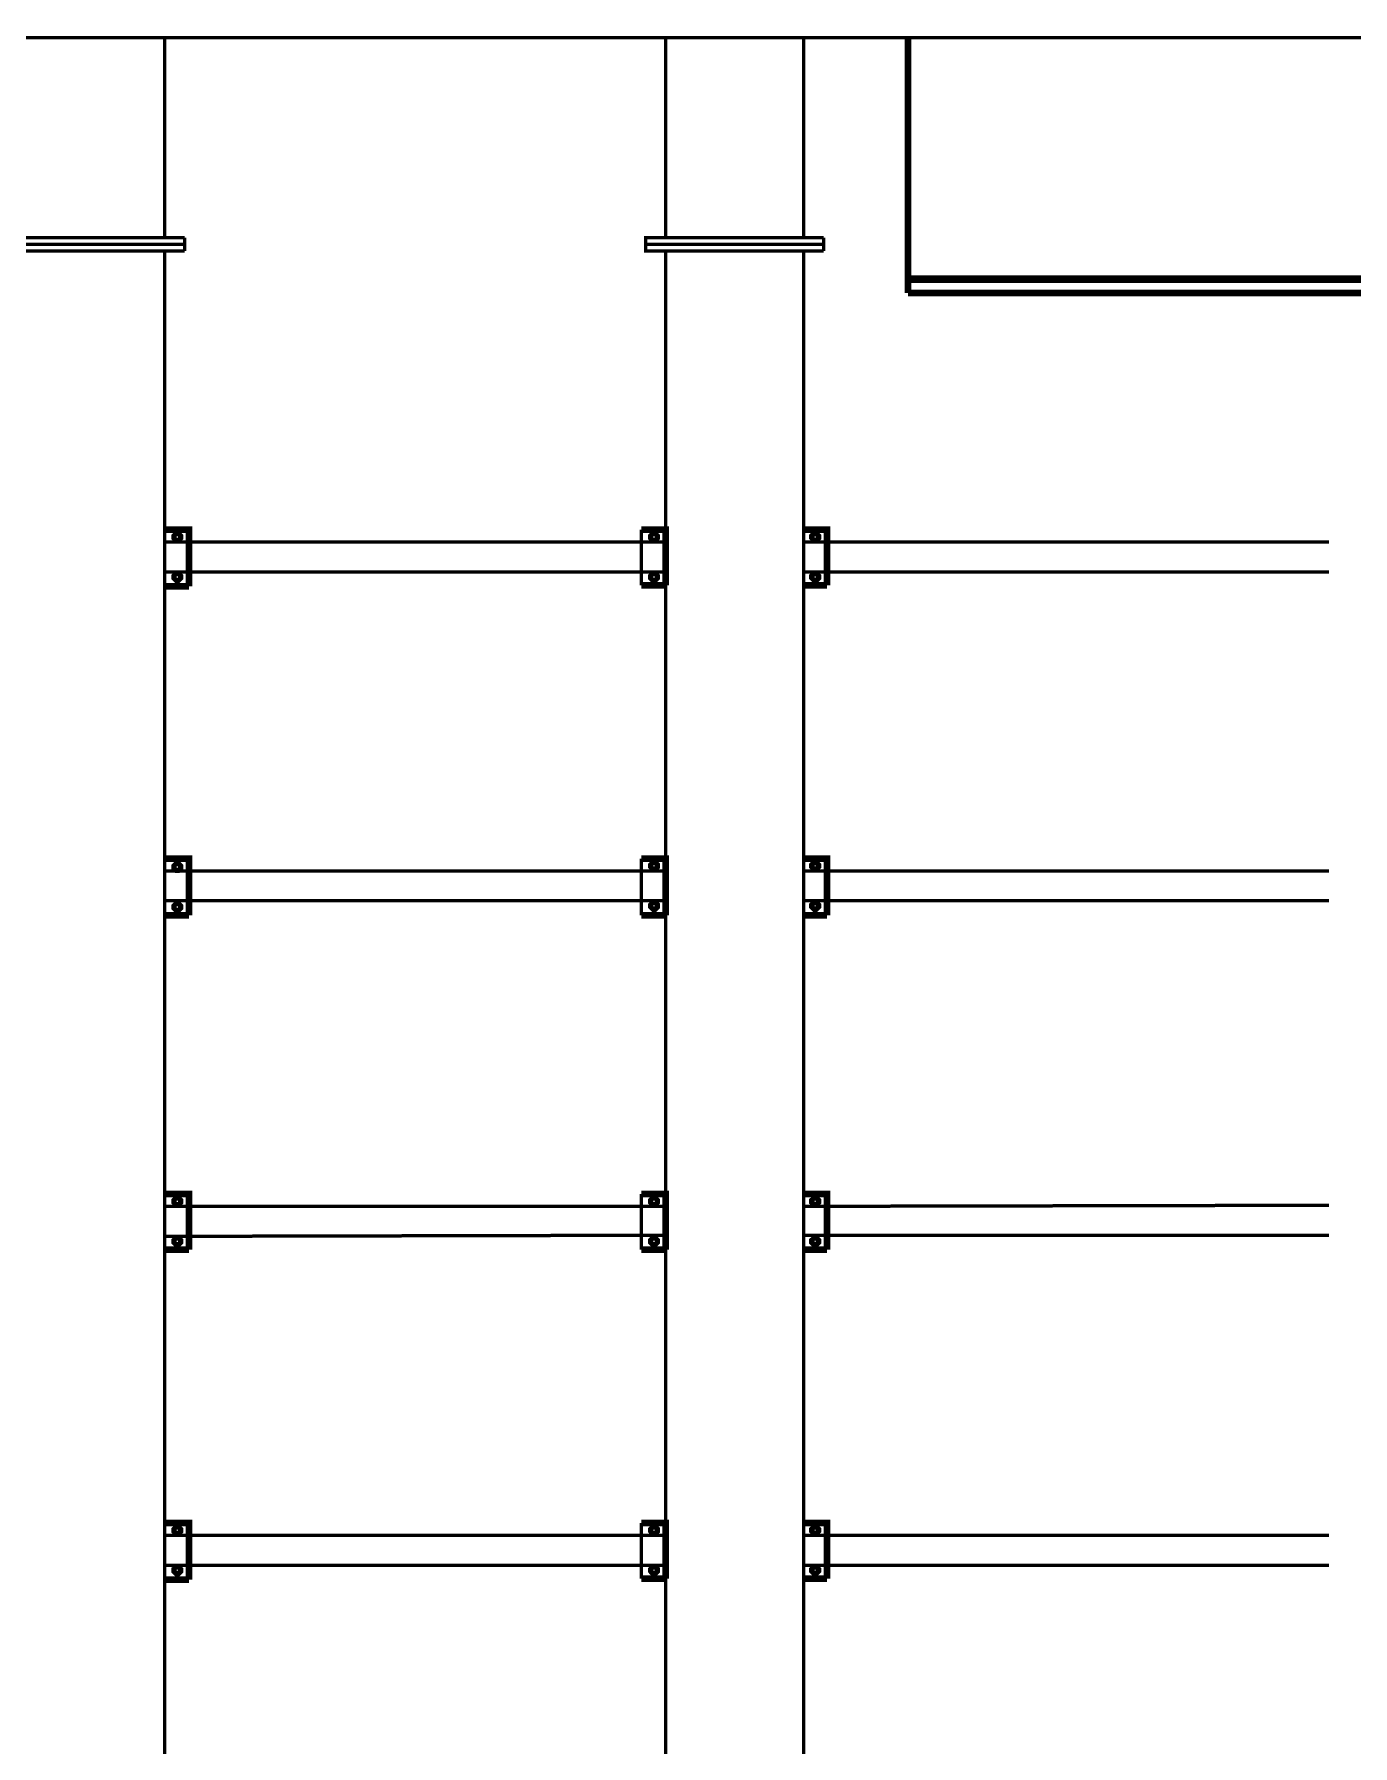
# Model space of a CAD drawing. Extents: x 0.2 to 11.5, y 0.7 to 15.9.
# Drawn here: x 4.9 to 6.878, y 6.632 to 9.199 of the extents above; entities that cross this region are included whole.
import ezdxf

# ---------------------------------------------------------------- set-up
doc = ezdxf.new("R2010")
doc.units = 0
doc.layers.get('0').update_dxf_attribs({"linetype": 'CONTINUOUS'})

msp = doc.modelspace()

# ---------------------------------------------------------------- linework, layer by layer
at = {"color": 4, "const_width": 0.005}
for points in [[(4.28222, 9.19444), (5.86057, 9.19444)], [(5.63889, 9.19444), (8.23557, 9.19444)]]:
    msp.add_lwpolyline(points, dxfattribs=at)
at = {"color": 0}
for points, const_width in [([(5.09554, 9.19444), (5.09554, 8.89442)], 0.005), ([(5.84722, 8.89442), (5.84722, 9.19444)], 0.005), ([(6.05388, 9.19444), (6.05388, 8.89442)], 0.005), ([(6.21056, 9.19444), (6.21056, 8.81108)], 0.01), ([(6.21056, 9.19444), (6.21056, 8.81108)], 0.01), ([(5.09554, 8.87446), (5.09554, 4.94613)], 0.005), ([(5.84722, 4.94613), (5.84722, 8.87446)], 0.005), ([(6.05388, 8.87446), (6.05388, 4.94613)], 0.005), ([(6.21056, 8.83279), (8.0389, 8.83279)], 0.01), ([(6.21056, 8.83111), (8.0389, 8.83111)], 0.01), ([(8.0389, 8.81108), (6.21056, 8.81108)], 0.01)]:
    msp.add_lwpolyline(points, dxfattribs=dict(at, const_width=const_width))
at = {"color": 5, "const_width": 0.005}
for points in [[(5.12554, 8.89442), (4.85889, 8.89442), (4.85889, 8.88444)], [(4.85889, 8.89442), (5.12554, 8.89442)], [(4.85889, 8.88444), (5.12554, 8.88444), (4.85889, 8.88444), (4.85889, 8.89442)], [(4.85889, 8.88444), (5.12554, 8.88444), (4.85889, 8.88444), (4.85889, 8.87446)], [(5.12554, 8.87446), (4.85889, 8.87446), (4.85889, 8.88444)], [(5.12554, 8.87446), (5.12554, 8.88444), (5.12554, 8.89442)], [(5.12554, 8.89442), (5.12554, 8.88444), (5.12554, 8.87446)], [(6.08388, 8.89442), (5.81722, 8.89442), (5.81722, 8.88444)], [(5.81722, 8.89442), (6.08388, 8.89442)], [(5.81722, 8.88444), (6.08388, 8.88444), (5.81722, 8.88444), (5.81722, 8.89442)], [(5.81722, 8.88444), (6.08388, 8.88444), (5.81722, 8.88444), (5.81722, 8.87446)], [(6.08388, 8.87446), (5.81722, 8.87446), (5.81722, 8.88444)], [(6.08388, 8.87446), (6.08388, 8.88444), (6.08388, 8.89442)], [(6.08388, 8.89442), (6.08388, 8.88444), (6.08388, 8.87446)], [(4.85889, 8.87446), (5.12554, 8.87446)], [(5.81722, 8.87446), (6.08388, 8.87446)]]:
    msp.add_lwpolyline(points, dxfattribs=at)
at = {"color": 6}
for points, const_width in [([(5.09554, 8.45611), (5.13222, 8.45611), (5.13222, 8.3711)], 0.01), ([(5.09554, 8.3711), (5.09554, 8.45611)], 0.005), ([(5.81054, 8.45611), (5.84722, 8.45611), (5.84722, 8.37278)], 0.01), ([(5.81054, 8.37278), (5.81054, 8.45611)], 0.005), ([(6.05388, 8.45611), (6.08886, 8.45611), (6.08886, 8.37278)], 0.01), ([(6.05388, 8.37278), (6.05388, 8.45611)], 0.005), ([(5.13222, 8.3711), (5.09554, 8.3711)], 0.01), ([(5.84722, 8.37278), (5.81054, 8.37278)], 0.01), ([(6.08886, 8.37278), (6.05388, 8.37278)], 0.01), ([(5.09554, 7.96278), (5.13222, 7.96278), (5.13222, 7.87776)], 0.01), ([(5.09554, 7.87776), (5.09554, 7.96278)], 0.005), ([(5.81054, 7.96278), (5.84722, 7.96278), (5.84722, 7.87776)], 0.01), ([(5.81054, 7.87776), (5.81054, 7.96278)], 0.005), ([(6.05388, 7.96278), (6.08886, 7.96278), (6.08886, 7.87776)], 0.01), ([(6.05388, 7.87776), (6.05388, 7.96278)], 0.005), ([(5.13222, 7.87776), (5.09554, 7.87776)], 0.01), ([(5.84722, 7.87776), (5.81054, 7.87776)], 0.01), ([(6.08886, 7.87776), (6.05388, 7.87776)], 0.01), ([(5.09554, 7.45942), (5.13222, 7.45942), (5.13222, 7.37608)], 0.01), ([(5.09554, 7.37608), (5.09554, 7.45942)], 0.005), ([(5.81054, 7.45942), (5.84722, 7.45942), (5.84722, 7.37608)], 0.01), ([(5.81054, 7.37608), (5.81054, 7.45942)], 0.005), ([(6.05388, 7.45942), (6.08886, 7.45942), (6.08886, 7.37608)], 0.01), ([(6.05388, 7.37608), (6.05388, 7.45942)], 0.005), ([(5.13222, 7.37608), (5.09554, 7.37608)], 0.01), ([(5.84722, 7.37608), (5.81054, 7.37608)], 0.01), ([(6.08886, 7.37608), (6.05388, 7.37608)], 0.01), ([(5.09554, 6.9661), (5.13222, 6.9661), (5.13222, 6.88113)], 0.01), ([(5.09554, 6.88113), (5.09554, 6.9661)], 0.005), ([(5.81054, 6.9661), (5.84722, 6.9661), (5.84722, 6.88276)], 0.01), ([(5.81054, 6.88276), (5.81054, 6.9661)], 0.005), ([(6.05388, 6.9661), (6.08886, 6.9661), (6.08886, 6.88276)], 0.01), ([(6.05388, 6.88276), (6.05388, 6.9661)], 0.005), ([(5.13222, 6.88113), (5.09554, 6.88113)], 0.01), ([(5.84722, 6.88276), (5.81054, 6.88276)], 0.01), ([(6.08886, 6.88276), (6.05388, 6.88276)], 0.01)]:
    msp.add_lwpolyline(points, dxfattribs=dict(at, const_width=const_width))
at = {"color": 6, "const_width": 0.01}
for points in [[(5.11887, 8.44526), (5.11887, 8.44635), (5.11578, 8.44943), (5.11475, 8.44943), (5.11372, 8.44943), (5.11057, 8.44635), (5.11057, 8.44526), (5.11057, 8.44422), (5.11372, 8.44114), (5.11475, 8.44114), (5.11578, 8.44114), (5.11887, 8.44422), (5.11887, 8.44526)], [(5.83388, 8.44526), (5.83388, 8.44635), (5.83078, 8.44943), (5.82969, 8.44943), (5.82867, 8.44943), (5.82557, 8.44635), (5.82557, 8.44526), (5.82557, 8.44422), (5.82867, 8.44114), (5.82969, 8.44114), (5.83078, 8.44114), (5.83388, 8.44422), (5.83388, 8.44526)], [(6.07557, 8.44526), (6.07557, 8.44635), (6.07249, 8.44943), (6.0714, 8.44943), (6.07036, 8.44943), (6.06722, 8.44635), (6.06722, 8.44526), (6.06722, 8.44422), (6.07036, 8.44114), (6.0714, 8.44114), (6.07249, 8.44114), (6.07557, 8.44422), (6.07557, 8.44526)], [(5.11887, 8.38525), (5.11887, 8.38633), (5.11578, 8.38943), (5.11475, 8.38943), (5.11372, 8.38943), (5.11057, 8.38633), (5.11057, 8.38525), (5.11057, 8.38422), (5.11372, 8.38112), (5.11475, 8.38112), (5.11578, 8.38112), (5.11887, 8.38422), (5.11887, 8.38525)], [(5.83388, 8.38525), (5.83388, 8.38633), (5.83078, 8.38943), (5.82969, 8.38943), (5.82867, 8.38943), (5.82557, 8.38633), (5.82557, 8.38525), (5.82557, 8.38422), (5.82867, 8.38112), (5.82969, 8.38112), (5.83078, 8.38112), (5.83388, 8.38422), (5.83388, 8.38525)], [(6.07557, 8.38525), (6.07557, 8.38633), (6.07249, 8.38943), (6.0714, 8.38943), (6.07036, 8.38943), (6.06722, 8.38633), (6.06722, 8.38525), (6.06722, 8.38422), (6.07036, 8.38112), (6.0714, 8.38112), (6.07249, 8.38112), (6.07557, 8.38422), (6.07557, 8.38525)], [(5.11887, 7.95031), (5.11887, 7.95133), (5.11578, 7.95443), (5.11475, 7.95443), (5.11372, 7.95443), (5.11057, 7.95133), (5.11057, 7.95031), (5.11057, 7.94928), (5.11372, 7.94612), (5.11475, 7.94612), (5.11578, 7.94612), (5.11887, 7.94928), (5.11887, 7.95031)], [(5.83388, 7.95193), (5.83388, 7.95301), (5.83078, 7.95611), (5.82969, 7.95611), (5.82867, 7.95611), (5.82557, 7.95301), (5.82557, 7.95193), (5.82557, 7.9509), (5.82867, 7.94775), (5.82969, 7.94775), (5.83078, 7.94775), (5.83388, 7.9509), (5.83388, 7.95193)], [(6.07557, 7.95193), (6.07557, 7.95301), (6.07249, 7.95611), (6.0714, 7.95611), (6.07036, 7.95611), (6.06722, 7.95301), (6.06722, 7.95193), (6.06722, 7.9509), (6.07036, 7.94775), (6.0714, 7.94775), (6.07249, 7.94775), (6.07557, 7.9509), (6.07557, 7.95193)], [(5.11887, 7.89031), (5.11887, 7.89133), (5.11578, 7.89442), (5.11475, 7.89442), (5.11372, 7.89442), (5.11057, 7.89133), (5.11057, 7.89031), (5.11057, 7.88926), (5.11372, 7.88613), (5.11475, 7.88613), (5.11578, 7.88613), (5.11887, 7.88926), (5.11887, 7.89031)], [(5.83388, 7.89193), (5.83388, 7.89301), (5.83078, 7.89611), (5.82969, 7.89611), (5.82867, 7.89611), (5.82557, 7.89301), (5.82557, 7.89193), (5.82557, 7.8909), (5.82867, 7.88781), (5.82969, 7.88781), (5.83078, 7.88781), (5.83388, 7.8909), (5.83388, 7.89193)], [(6.07557, 7.89193), (6.07557, 7.89301), (6.07249, 7.89611), (6.0714, 7.89611), (6.07036, 7.89611), (6.06722, 7.89301), (6.06722, 7.89193), (6.06722, 7.8909), (6.07036, 7.88781), (6.0714, 7.88781), (6.07249, 7.88781), (6.07557, 7.8909), (6.07557, 7.89193)], [(5.11887, 7.44863), (5.11887, 7.44971), (5.11578, 7.45281), (5.11475, 7.45281), (5.11372, 7.45281), (5.11057, 7.44971), (5.11057, 7.44863), (5.11057, 7.4476), (5.11372, 7.44444), (5.11475, 7.44444), (5.11578, 7.44444), (5.11887, 7.4476), (5.11887, 7.44863)], [(5.83388, 7.44863), (5.83388, 7.44971), (5.83078, 7.45281), (5.82969, 7.45281), (5.82867, 7.45281), (5.82557, 7.44971), (5.82557, 7.44863), (5.82557, 7.4476), (5.82867, 7.44444), (5.82969, 7.44444), (5.83078, 7.44444), (5.83388, 7.4476), (5.83388, 7.44863)], [(6.07557, 7.44863), (6.07557, 7.44971), (6.07249, 7.45281), (6.0714, 7.45281), (6.07036, 7.45281), (6.06722, 7.44971), (6.06722, 7.44863), (6.06722, 7.4476), (6.07036, 7.44444), (6.0714, 7.44444), (6.07249, 7.44444), (6.07557, 7.4476), (6.07557, 7.44863)], [(5.11887, 7.38861), (5.11887, 7.38971), (5.11578, 7.39279), (5.11475, 7.39279), (5.11372, 7.39279), (5.11057, 7.38971), (5.11057, 7.38861), (5.11057, 7.38758), (5.11372, 7.38444), (5.11475, 7.38444), (5.11578, 7.38444), (5.11887, 7.38758), (5.11887, 7.38861)], [(5.83388, 7.38861), (5.83388, 7.38971), (5.83078, 7.39279), (5.82969, 7.39279), (5.82867, 7.39279), (5.82557, 7.38971), (5.82557, 7.38861), (5.82557, 7.38758), (5.82867, 7.38444), (5.82969, 7.38444), (5.83078, 7.38444), (5.83388, 7.38758), (5.83388, 7.38861)], [(6.07557, 7.38861), (6.07557, 7.38971), (6.07249, 7.39279), (6.0714, 7.39279), (6.07036, 7.39279), (6.06722, 7.38971), (6.06722, 7.38861), (6.06722, 7.38758), (6.07036, 7.38444), (6.0714, 7.38444), (6.07249, 7.38444), (6.07557, 7.38758), (6.07557, 7.38861)], [(5.11887, 6.95529), (5.11887, 6.95632), (5.11578, 6.95942), (5.11475, 6.95942), (5.11372, 6.95942), (5.11057, 6.95632), (5.11057, 6.95529), (5.11057, 6.95426), (5.11372, 6.95111), (5.11475, 6.95111), (5.11578, 6.95111), (5.11887, 6.95426), (5.11887, 6.95529)], [(5.83388, 6.95529), (5.83388, 6.95632), (5.83078, 6.95942), (5.82969, 6.95942), (5.82867, 6.95942), (5.82557, 6.95632), (5.82557, 6.95529), (5.82557, 6.95426), (5.82867, 6.95111), (5.82969, 6.95111), (5.83078, 6.95111), (5.83388, 6.95426), (5.83388, 6.95529)], [(6.07557, 6.95529), (6.07557, 6.95632), (6.07249, 6.95942), (6.0714, 6.95942), (6.07036, 6.95942), (6.06722, 6.95632), (6.06722, 6.95529), (6.06722, 6.95426), (6.07036, 6.95111), (6.0714, 6.95111), (6.07249, 6.95111), (6.07557, 6.95426), (6.07557, 6.95529)], [(5.11887, 6.89529), (5.11887, 6.89638), (5.11578, 6.89947), (5.11475, 6.89947), (5.11372, 6.89947), (5.11057, 6.89638), (5.11057, 6.89529), (5.11057, 6.89426), (5.11372, 6.89111), (5.11475, 6.89111), (5.11578, 6.89111), (5.11887, 6.89426), (5.11887, 6.89529)], [(5.83388, 6.89529), (5.83388, 6.89638), (5.83078, 6.89947), (5.82969, 6.89947), (5.82867, 6.89947), (5.82557, 6.89638), (5.82557, 6.89529), (5.82557, 6.89426), (5.82867, 6.89111), (5.82969, 6.89111), (5.83078, 6.89111), (5.83388, 6.89426), (5.83388, 6.89529)], [(6.07557, 6.89529), (6.07557, 6.89638), (6.07249, 6.89947), (6.0714, 6.89947), (6.07036, 6.89947), (6.06722, 6.89638), (6.06722, 6.89529), (6.06722, 6.89426), (6.07036, 6.89111), (6.0714, 6.89111), (6.07249, 6.89111), (6.07557, 6.89426), (6.07557, 6.89529)]]:
    msp.add_lwpolyline(points, close=True, dxfattribs=at)
at = {"color": 1, "const_width": 0.005}
for points in [[(5.09554, 8.43778), (5.84722, 8.43778)], [(6.05388, 8.43778), (6.84224, 8.43778)], [(5.09554, 8.39279), (5.84722, 8.39279)], [(6.05388, 8.39279), (6.84224, 8.39279)], [(5.09554, 7.94444), (5.84722, 7.94444)], [(6.05388, 7.94444), (6.84224, 7.94444)], [(5.09554, 7.89947), (5.84722, 7.89947)], [(6.05388, 7.89947), (6.84224, 7.89947)], [(5.09554, 7.44114), (5.84722, 7.44114)], [(6.05388, 7.44114), (6.84224, 7.44276)], [(5.09554, 7.39611), (5.84722, 7.39779)], [(6.05388, 7.39779), (6.84224, 7.39779)], [(5.09554, 6.94775), (5.84722, 6.94775)], [(6.05388, 6.94775), (6.84224, 6.94775)], [(5.09554, 6.90278), (5.84722, 6.90278)], [(6.05388, 6.90278), (6.84224, 6.90278)]]:
    msp.add_lwpolyline(points, dxfattribs=at)

doc.saveas('drawing.dxf')
